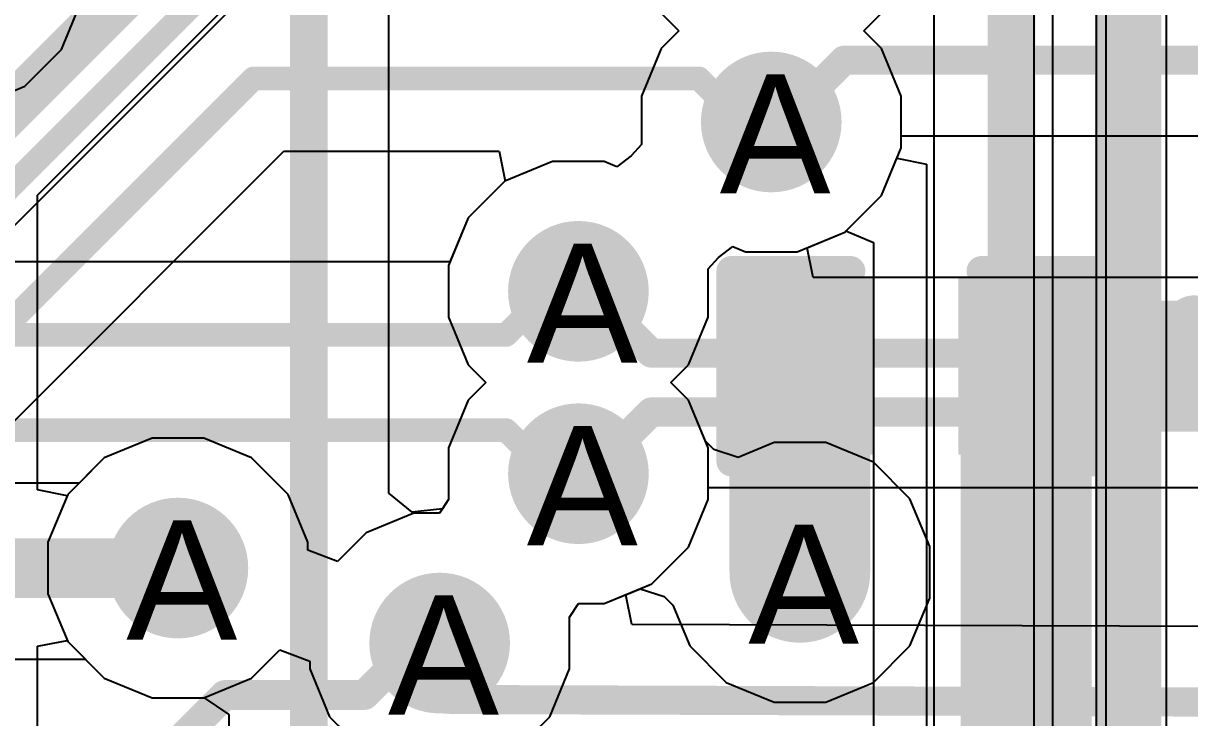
# Model space of a CAD drawing. Header units: inches. Extents: x 0 to 5271, y 0 to 5417.
# Drawn here: x 137.822 to 142.796, y 78.915 to 81.876 of the extents above; entities that cross this region are included whole.
import ezdxf

# ---------------------------------------------------------------- set-up
doc = ezdxf.new("R2010")
doc.units = ezdxf.units.IN
for name, color, linetype in [('Bottom Layer', 5, 'Continuous'), ('Drill Drawing', 1, 'Continuous'), ('L2_GND1', 16, 'Continuous'), ('L3_SIG1', 76, 'Continuous'), ('L4_PWR', 90, 'Continuous'), ('L5_GND2', 156, 'Continuous'), ('L6_SIG2', 130, 'Continuous'), ('L7_GND3', 216, 'Continuous'), ('Top Layer', 1, 'Continuous'), ('Top Overlay', 2, 'Continuous'), ('Top Paste', 8, 'Continuous'), ('Top Solder', 216, 'Continuous'), ('Via Holes', 16, 'Continuous')]:
    doc.layers.add(name, color=color, linetype=linetype)
doc.styles.add('Arial', font='', dxfattribs={"height": 0.2})
doc.styles.get('Arial').set_extended_font_data('Arial')

# ---------------------------------------------------------------- blocks, each defined once
blk = doc.blocks.new('SMD3535_340')
at = {"layer": 'Top Overlay'}
for points in [[(-2.7432, 0.8382, 0.254, 0.254, 0), (-2.7432, 1.0922, 0.254, 0.254, 0)], [(-2.7432, 1.0922, 0.254, 0.254, 0), (-2.6162, 0.9652, 0.254, 0.254, 0)], [(-2.7432, 0.8382, 0.254, 0.254, 0), (-2.6162, 0.9652, 0.254, 0.254, 0)]]:
    blk.add_lwpolyline(points, format="xyseb", dxfattribs=at)
for points in [[(-2.8067, 1.0922, 0.127, 0.127, 1), (-2.6797, 1.0922, 0.127, 0.127, 1)], [(-2.8067, 1.0922, 0.127, 0.127, 1), (-2.6797, 1.0922, 0.127, 0.127, 1)], [(-2.8067, 0.8382, 0.127, 0.127, 1), (-2.6797, 0.8382, 0.127, 0.127, 1)], [(-2.8067, 0.8382, 0.127, 0.127, 1), (-2.6797, 0.8382, 0.127, 0.127, 1)]]:
    blk.add_lwpolyline(points, format="xyseb", close=True, dxfattribs=at)
blk = doc.blocks.new('C___0402_349')
at = {"layer": 'Top Layer'}
for points in [[(-0.6985, -0.3175), (-0.6985, 0.3175), (-0.2413, 0.3175), (-0.2413, -0.3175)], [(0.2413, -0.3175), (0.2413, 0.3175), (0.6985, 0.3175), (0.6985, -0.3175)]]:
    blk.add_hatch(color=1, dxfattribs=at).paths.add_polyline_path(points)
at = {"layer": 'Top Paste'}
for points in [[(-0.6985, -0.3175), (-0.6985, 0.3175), (-0.2413, 0.3175), (-0.2413, -0.3175)], [(0.2413, -0.3175), (0.2413, 0.3175), (0.6985, 0.3175), (0.6985, -0.3175)]]:
    blk.add_hatch(color=8, dxfattribs=at).paths.add_polyline_path(points)
at = {"layer": 'Top Solder'}
for points in [[(-0.7585, -0.3775), (-0.7585, 0.3775), (-0.1813, 0.3775), (-0.1813, -0.3775)], [(0.1813, -0.3775), (0.1813, 0.3775), (0.7585, 0.3775), (0.7585, -0.3775)]]:
    blk.add_hatch(color=216, dxfattribs=at).paths.add_polyline_path(points)
at = {"layer": 'Top Overlay'}
for points in [[(-0.7874, 0.4064, 0.127, 0.127, 0), (-0.2794, 0.4064, 0.127, 0.127, 0)], [(-0.7874, -0.4064, 0.127, 0.127, 0), (-0.7874, 0.4064, 0.127, 0.127, 0)], [(0.2794, 0.4064, 0.127, 0.127, 0), (0.7874, 0.4064, 0.127, 0.127, 0)], [(0.7874, -0.4064, 0.127, 0.127, 0), (0.7874, 0.4064, 0.127, 0.127, 0)], [(-0.7874, -0.4064, 0.127, 0.127, 0), (-0.2794, -0.4064, 0.127, 0.127, 0)], [(0.2794, -0.4064, 0.127, 0.127, 0), (0.7874, -0.4064, 0.127, 0.127, 0)]]:
    blk.add_lwpolyline(points, format="xyseb", dxfattribs=at)
for points in [[(-0.8191, 0.4064, 0.0635, 0.0635, 1), (-0.7556, 0.4064, 0.0635, 0.0635, 1)], [(-0.8191, 0.4064, 0.0635, 0.0635, 1), (-0.7556, 0.4064, 0.0635, 0.0635, 1)], [(-0.3111, 0.4064, 0.0635, 0.0635, 1), (-0.2476, 0.4064, 0.0635, 0.0635, 1)], [(0.2477, 0.4064, 0.0635, 0.0635, 1), (0.3112, 0.4064, 0.0635, 0.0635, 1)], [(0.7557, 0.4064, 0.0635, 0.0635, 1), (0.8192, 0.4064, 0.0635, 0.0635, 1)], [(0.7557, 0.4064, 0.0635, 0.0635, 1), (0.8192, 0.4064, 0.0635, 0.0635, 1)], [(-0.8191, -0.4064, 0.0635, 0.0635, 1), (-0.7556, -0.4064, 0.0635, 0.0635, 1)], [(-0.8191, -0.4064, 0.0635, 0.0635, 1), (-0.7556, -0.4064, 0.0635, 0.0635, 1)], [(-0.3111, -0.4064, 0.0635, 0.0635, 1), (-0.2476, -0.4064, 0.0635, 0.0635, 1)], [(0.2477, -0.4064, 0.0635, 0.0635, 1), (0.3112, -0.4064, 0.0635, 0.0635, 1)], [(0.7557, -0.4064, 0.0635, 0.0635, 1), (0.8192, -0.4064, 0.0635, 0.0635, 1)], [(0.7557, -0.4064, 0.0635, 0.0635, 1), (0.8192, -0.4064, 0.0635, 0.0635, 1)]]:
    blk.add_lwpolyline(points, format="xyseb", close=True, dxfattribs=at)

msp = doc.modelspace()

# ---------------------------------------------------------------- hatches: boundary and pattern name
at = {"layer": 'Bottom Layer'}
h = msp.add_hatch(color=5, dxfattribs=at)
edge = h.paths.add_edge_path()
edge.add_arc((141.0117, 81.4551), 0.3, 0, 360)
h = msp.add_hatch(color=5, dxfattribs=at)
edge = h.paths.add_edge_path()
edge.add_arc((140.1892, 80.7329), 0.3, 0, 360)
h = msp.add_hatch(color=5, dxfattribs=at)
edge = h.paths.add_edge_path()
edge.add_arc((140.1892, 79.9551), 0.3, 0, 360)
h = msp.add_hatch(color=5, dxfattribs=at)
edge = h.paths.add_edge_path()
edge.add_arc((138.4808, 79.5528), 0.3, 0, 360)
h = msp.add_hatch(color=5, dxfattribs=at)
edge = h.paths.add_edge_path()
edge.add_arc((141.1336, 79.5344), 0.3, 0, 360)
h = msp.add_hatch(color=5, dxfattribs=at)
edge = h.paths.add_edge_path()
edge.add_arc((139.5973, 79.2329), 0.3, 0, 360)
at = {"layer": 'L2_GND1'}
h = msp.add_hatch(color=16, dxfattribs=at)
edge = h.paths.add_edge_path()
edge.add_arc((141.0117, 81.4551), 0.3, 0, 360)
h = msp.add_hatch(color=16, dxfattribs=at)
edge = h.paths.add_edge_path()
edge.add_arc((140.1892, 80.7329), 0.3, 0, 360)
h = msp.add_hatch(color=16, dxfattribs=at)
edge = h.paths.add_edge_path()
edge.add_arc((140.1892, 79.9551), 0.3, 0, 360)
h = msp.add_hatch(color=16, dxfattribs=at)
edge = h.paths.add_edge_path()
edge.add_arc((138.4808, 79.5528), 0.3, 0, 360)
h = msp.add_hatch(color=16, dxfattribs=at)
edge = h.paths.add_edge_path()
edge.add_arc((141.1336, 79.5344), 0.3, 0, 360)
h = msp.add_hatch(color=16, dxfattribs=at)
edge = h.paths.add_edge_path()
edge.add_arc((139.5973, 79.2329), 0.3, 0, 360)
at = {"layer": 'L3_SIG1'}
h = msp.add_hatch(color=76, dxfattribs=at)
edge = h.paths.add_edge_path()
edge.add_arc((141.0117, 81.4551), 0.3, 0, 360)
h = msp.add_hatch(color=76, dxfattribs=at)
edge = h.paths.add_edge_path()
edge.add_arc((140.1892, 80.7329), 0.3, 0, 360)
h = msp.add_hatch(color=76, dxfattribs=at)
edge = h.paths.add_edge_path()
edge.add_arc((140.1892, 79.9551), 0.3, 0, 360)
h = msp.add_hatch(color=76, dxfattribs=at)
edge = h.paths.add_edge_path()
edge.add_arc((138.4808, 79.5528), 0.3, 0, 360)
h = msp.add_hatch(color=76, dxfattribs=at)
edge = h.paths.add_edge_path()
edge.add_arc((141.1336, 79.5344), 0.3, 0, 360)
h = msp.add_hatch(color=76, dxfattribs=at)
edge = h.paths.add_edge_path()
edge.add_arc((139.5973, 79.2329), 0.3, 0, 360)
at = {"layer": 'L4_PWR'}
h = msp.add_hatch(color=90, dxfattribs=at)
edge = h.paths.add_edge_path()
edge.add_arc((141.0117, 81.4551), 0.3, 0, 360)
h = msp.add_hatch(color=90, dxfattribs=at)
edge = h.paths.add_edge_path()
edge.add_arc((140.1892, 80.7329), 0.3, 0, 360)
h = msp.add_hatch(color=90, dxfattribs=at)
edge = h.paths.add_edge_path()
edge.add_arc((140.1892, 79.9551), 0.3, 0, 360)
h = msp.add_hatch(color=90, dxfattribs=at)
edge = h.paths.add_edge_path()
edge.add_arc((138.4808, 79.5528), 0.3, 0, 360)
h = msp.add_hatch(color=90, dxfattribs=at)
edge = h.paths.add_edge_path()
edge.add_arc((141.1336, 79.5344), 0.3, 0, 360)
h = msp.add_hatch(color=90, dxfattribs=at)
edge = h.paths.add_edge_path()
edge.add_arc((139.5973, 79.2329), 0.3, 0, 360)
at = {"layer": 'L5_GND2'}
h = msp.add_hatch(color=156, dxfattribs=at)
edge = h.paths.add_edge_path()
edge.add_arc((141.0117, 81.4551), 0.3, 0, 360)
h = msp.add_hatch(color=156, dxfattribs=at)
edge = h.paths.add_edge_path()
edge.add_arc((140.1892, 80.7329), 0.3, 0, 360)
h = msp.add_hatch(color=156, dxfattribs=at)
edge = h.paths.add_edge_path()
edge.add_arc((140.1892, 79.9551), 0.3, 0, 360)
h = msp.add_hatch(color=156, dxfattribs=at)
edge = h.paths.add_edge_path()
edge.add_arc((138.4808, 79.5528), 0.3, 0, 360)
h = msp.add_hatch(color=156, dxfattribs=at)
edge = h.paths.add_edge_path()
edge.add_arc((141.1336, 79.5344), 0.3, 0, 360)
h = msp.add_hatch(color=156, dxfattribs=at)
edge = h.paths.add_edge_path()
edge.add_arc((139.5973, 79.2329), 0.3, 0, 360)
at = {"layer": 'L6_SIG2'}
h = msp.add_hatch(color=130, dxfattribs=at)
edge = h.paths.add_edge_path()
edge.add_arc((141.0117, 81.4551), 0.3, 0, 360)
h = msp.add_hatch(color=130, dxfattribs=at)
edge = h.paths.add_edge_path()
edge.add_arc((140.1892, 80.7329), 0.3, 0, 360)
h = msp.add_hatch(color=130, dxfattribs=at)
edge = h.paths.add_edge_path()
edge.add_arc((140.1892, 79.9551), 0.3, 0, 360)
h = msp.add_hatch(color=130, dxfattribs=at)
edge = h.paths.add_edge_path()
edge.add_arc((138.4808, 79.5528), 0.3, 0, 360)
h = msp.add_hatch(color=130, dxfattribs=at)
edge = h.paths.add_edge_path()
edge.add_arc((141.1336, 79.5344), 0.3, 0, 360)
h = msp.add_hatch(color=130, dxfattribs=at)
edge = h.paths.add_edge_path()
edge.add_arc((139.5973, 79.2329), 0.3, 0, 360)
at = {"layer": 'L7_GND3'}
h = msp.add_hatch(color=216, dxfattribs=at)
edge = h.paths.add_edge_path()
edge.add_arc((141.0117, 81.4551), 0.3, 0, 360)
h = msp.add_hatch(color=216, dxfattribs=at)
edge = h.paths.add_edge_path()
edge.add_arc((140.1892, 80.7329), 0.3, 0, 360)
h = msp.add_hatch(color=216, dxfattribs=at)
edge = h.paths.add_edge_path()
edge.add_arc((140.1892, 79.9551), 0.3, 0, 360)
h = msp.add_hatch(color=216, dxfattribs=at)
edge = h.paths.add_edge_path()
edge.add_arc((138.4808, 79.5528), 0.3, 0, 360)
h = msp.add_hatch(color=216, dxfattribs=at)
edge = h.paths.add_edge_path()
edge.add_arc((141.1336, 79.5344), 0.3, 0, 360)
h = msp.add_hatch(color=216, dxfattribs=at)
edge = h.paths.add_edge_path()
edge.add_arc((139.5973, 79.2329), 0.3, 0, 360)
at = {"layer": 'Top Layer'}
h = msp.add_hatch(color=1, dxfattribs=at)
edge = h.paths.add_edge_path()
edge.add_arc((141.0117, 81.4551), 0.3, 0, 360)
h = msp.add_hatch(color=1, dxfattribs=at)
edge = h.paths.add_edge_path()
edge.add_arc((140.1892, 80.7329), 0.3, 0, 360)
msp.add_hatch(color=1, dxfattribs=at).paths.add_polyline_path([(140.8335, 79.5344), (141.4346, 79.5344), (141.4346, 80.7311), (140.8335, 80.7311)])
h = msp.add_hatch(color=1, dxfattribs=at)
edge = h.paths.add_edge_path()
edge.add_arc((140.1892, 79.9551), 0.3, 0, 360)
h = msp.add_hatch(color=1, dxfattribs=at)
edge = h.paths.add_edge_path()
edge.add_arc((138.4808, 79.5528), 0.3, 0, 360)
h = msp.add_hatch(color=1, dxfattribs=at)
edge = h.paths.add_edge_path()
edge.add_arc((141.1336, 79.5344), 0.3, 0, 360)
h = msp.add_hatch(color=1, dxfattribs=at)
edge = h.paths.add_edge_path()
edge.add_arc((139.5973, 79.2329), 0.3, 0, 360)
at = {"layer": 'Via Holes'}
h = msp.add_hatch(color=7, dxfattribs=at)
edge = h.paths.add_edge_path()
edge.add_arc((141.0117, 81.4551), 0.15, 0, 360)
h = msp.add_hatch(color=7, dxfattribs=at)
edge = h.paths.add_edge_path()
edge.add_arc((140.1892, 80.7329), 0.15, 0, 360)
h = msp.add_hatch(color=7, dxfattribs=at)
edge = h.paths.add_edge_path()
edge.add_arc((140.1892, 79.9551), 0.15, 0, 360)
h = msp.add_hatch(color=7, dxfattribs=at)
edge = h.paths.add_edge_path()
edge.add_arc((138.4808, 79.5528), 0.15, 0, 360)
h = msp.add_hatch(color=7, dxfattribs=at)
edge = h.paths.add_edge_path()
edge.add_arc((141.1336, 79.5344), 0.15, 0, 360)
h = msp.add_hatch(color=7, dxfattribs=at)
edge = h.paths.add_edge_path()
edge.add_arc((139.5973, 79.2329), 0.15, 0, 360)

# ---------------------------------------------------------------- linework, layer by layer
at = {"layer": 'Bottom Layer'}
for p, q in [((137.9843, 81.7635), (138.0687, 81.9671)), ((140.542, 81.9191), (140.6171, 81.844)), ((140.6171, 81.844), (140.542, 81.7689)), ((137.8285, 81.6076), (137.9843, 81.7635)), ((140.542, 81.7689), (140.4577, 81.5653)), ((137.6249, 81.5233), (137.8285, 81.6076)), ((140.4577, 81.5653), (140.4577, 81.3588)), ((141.5657, 81.3449), (141.5657, 81.3961)), ((141.5657, 81.3961), (143.3432, 81.3961)), ((140.4577, 81.3588), (140.4136, 81.3109)), ((141.4813, 81.1413), (141.5657, 81.3449)), ((140.079, 81.2869), (139.8754, 81.2025)), ((140.2994, 81.2869), (140.079, 81.2869)), ((140.3535, 81.2645), (140.2994, 81.2869)), ((140.4136, 81.3109), (140.3535, 81.2645)), ((139.8754, 81.2025), (139.7196, 81.0467)), ((141.3255, 80.9855), (141.4813, 81.1413)), ((139.7196, 81.0467), (139.6352, 80.8431)), ((141.1647, 80.9189), (141.3255, 80.9855)), ((141.19, 80.7919), (141.1647, 80.9189)), ((139.6352, 80.8431), (139.6352, 80.6227)), ((143.3432, 80.7919), (141.19, 80.7919)), ((139.6352, 80.6227), (139.7196, 80.4191)), ((139.7196, 80.4191), (139.7946, 80.344)), ((139.7946, 80.344), (139.7196, 80.2689)), ((139.7196, 80.2689), (139.6352, 80.0653)), ((138.3706, 80.1068), (138.167, 80.0225)), ((138.591, 80.1068), (138.3706, 80.1068)), ((138.7947, 80.0225), (138.591, 80.1068)), ((139.6352, 80.0653), (139.6352, 79.8449)), ((138.167, 80.0225), (138.0112, 79.8666)), ((138.9505, 79.8666), (138.7947, 80.0225)), ((140.7432, 79.8449), (140.7432, 79.8961)), ((140.7432, 79.8961), (143.3432, 79.8961)), ((138.0112, 79.8666), (137.9268, 79.663)), ((139.0348, 79.663), (138.9505, 79.8666)), ((139.6352, 79.8449), (139.5965, 79.7869)), ((140.6589, 79.6413), (140.7432, 79.8449)), ((139.4871, 79.7869), (139.2834, 79.7026)), ((139.5965, 79.7869), (139.4871, 79.7869)), ((139.2834, 79.7026), (139.1618, 79.581)), ((137.9268, 79.663), (137.9268, 79.4426)), ((139.0348, 79.6294), (139.0348, 79.663)), ((139.1618, 79.581), (139.0348, 79.6294)), ((140.503, 79.4854), (140.6589, 79.6413)), ((140.3912, 79.4391), (140.503, 79.4854)), ((137.9268, 79.4426), (138.0112, 79.239)), ((140.4163, 79.312), (140.3912, 79.4391)), ((143.2532, 79.3024), (140.4163, 79.312)), ((138.0112, 79.239), (138.167, 79.0831)), ((138.7947, 79.0831), (138.9163, 79.2047)), ((138.9163, 79.2047), (139.0433, 79.1563)), ((139.0433, 79.1563), (139.0433, 79.1227)), ((139.0433, 79.1227), (139.1276, 78.9191)), ((138.167, 79.0831), (138.3706, 78.9988)), ((138.591, 78.9988), (138.7947, 79.0831)), ((138.3706, 78.9988), (138.591, 78.9988)), ((139.1276, 78.9191), (139.2027, 78.844))]:
    msp.add_line(p, q, dxfattribs=at)
for points in [[(141.059, 81.4551, 0.1242, 0.1242, 0), (141.3223, 81.7184, 0.1242, 0.1242, 0)], [(141.3223, 81.7184, 0.1242, 0.1242, 0), (143.6228, 81.7184, 0.1242, 0.1242, 0)], [(141.0117, 81.4551, 0.1242, 0.1242, 0), (141.059, 81.4551, 0.1242, 0.1242, 0)], [(140.1892, 80.7329, 0.1242, 0.1242, 0), (140.2366, 80.7329, 0.1242, 0.1242, 0)], [(140.2366, 80.7329, 0.1242, 0.1242, 0), (140.4999, 80.4696, 0.1242, 0.1242, 0)], [(140.4999, 80.4696, 0.1242, 0.1242, 0), (143.6228, 80.4696, 0.1242, 0.1242, 0)], [(140.2366, 79.9551, 0.1242, 0.1242, 0), (140.4999, 80.2184, 0.1242, 0.1242, 0)], [(140.4999, 80.2184, 0.1242, 0.1242, 0), (143.6228, 80.2184, 0.1242, 0.1242, 0)], [(140.1892, 79.9551, 0.1242, 0.1242, 0), (140.2366, 79.9551, 0.1242, 0.1242, 0)], [(139.5323, 79.168, 0.1242, 0.1242, 0), (139.5973, 79.2329, 0.1242, 0.1242, 0)], [(139.5323, 79.0651, 0.1242, 0.1242, 0), (139.5323, 79.168, 0.1242, 0.1242, 0)], [(139.5323, 79.0651, 0.1242, 0.1242, 0), (139.6024, 78.995, 0.1242, 0.1242, 0)], [(139.6024, 78.995, 0.1242, 0.1242, -0.022378), (139.6507, 78.9923, 0.1242, 0.1242, 0)], [(139.6507, 78.9923, 0.1242, 0.1242, 0), (143.5296, 78.9792, 0.1242, 0.1242, 0)]]:
    msp.add_lwpolyline(points, format="xyseb", dxfattribs=at)
for points in [[(141.2913, 81.7184, 0.0621, 0.0621, 1), (141.3534, 81.7184, 0.0621, 0.0621, 1)], [(141.2913, 81.7184, 0.0621, 0.0621, 1), (141.3534, 81.7184, 0.0621, 0.0621, 1)], [(140.9806, 81.4551, 0.0621, 0.0621, 1), (141.0427, 81.4551, 0.0621, 0.0621, 1)], [(141.028, 81.4551, 0.0621, 0.0621, 1), (141.09, 81.4551, 0.0621, 0.0621, 1)], [(141.028, 81.4551, 0.0621, 0.0621, 1), (141.09, 81.4551, 0.0621, 0.0621, 1)], [(140.1582, 80.7329, 0.0621, 0.0621, 1), (140.2203, 80.7329, 0.0621, 0.0621, 1)], [(140.2055, 80.7329, 0.0621, 0.0621, 1), (140.2676, 80.7329, 0.0621, 0.0621, 1)], [(140.2055, 80.7329, 0.0621, 0.0621, 1), (140.2676, 80.7329, 0.0621, 0.0621, 1)], [(140.4688, 80.4696, 0.0621, 0.0621, 1), (140.5309, 80.4696, 0.0621, 0.0621, 1)], [(140.4688, 80.4696, 0.0621, 0.0621, 1), (140.5309, 80.4696, 0.0621, 0.0621, 1)], [(140.4688, 80.2184, 0.0621, 0.0621, 1), (140.5309, 80.2184, 0.0621, 0.0621, 1)], [(140.4688, 80.2184, 0.0621, 0.0621, 1), (140.5309, 80.2184, 0.0621, 0.0621, 1)], [(140.1582, 79.9551, 0.0621, 0.0621, 1), (140.2203, 79.9551, 0.0621, 0.0621, 1)], [(140.2055, 79.9551, 0.0621, 0.0621, 1), (140.2676, 79.9551, 0.0621, 0.0621, 1)], [(140.2055, 79.9551, 0.0621, 0.0621, 1), (140.2676, 79.9551, 0.0621, 0.0621, 1)], [(139.5662, 79.2329, 0.0621, 0.0621, 1), (139.6283, 79.2329, 0.0621, 0.0621, 1)], [(139.5013, 79.168, 0.0621, 0.0621, 1), (139.5634, 79.168, 0.0621, 0.0621, 1)], [(139.5013, 79.168, 0.0621, 0.0621, 1), (139.5634, 79.168, 0.0621, 0.0621, 1)], [(139.5013, 79.0651, 0.0621, 0.0621, 1), (139.5634, 79.0651, 0.0621, 0.0621, 1)], [(139.5013, 79.0651, 0.0621, 0.0621, 1), (139.5634, 79.0651, 0.0621, 0.0621, 1)], [(139.5714, 78.995, 0.0621, 0.0621, 1), (139.6335, 78.995, 0.0621, 0.0621, 1)], [(139.5714, 78.995, 0.0621, 0.0621, 1), (139.6335, 78.995, 0.0621, 0.0621, 1)], [(139.6196, 78.9923, 0.0621, 0.0621, 1), (139.6817, 78.9923, 0.0621, 0.0621, 1)], [(139.6196, 78.9923, 0.0621, 0.0621, 1), (139.6817, 78.9923, 0.0621, 0.0621, 1)]]:
    msp.add_lwpolyline(points, format="xyseb", close=True, dxfattribs=at)
at = {"layer": 'L2_GND1'}
for p, q in [((142.1314, 82.7986), (142.1314, 59.8402)), ((137.9843, 81.7635), (138.0687, 81.9671)), ((140.542, 81.9191), (140.6171, 81.844)), ((141.4062, 81.844), (141.4813, 81.9191)), ((140.6171, 81.844), (140.542, 81.7689)), ((141.4813, 81.7689), (141.4062, 81.844)), ((137.8285, 81.6076), (137.9843, 81.7635)), ((140.542, 81.7689), (140.4577, 81.5653)), ((141.5657, 81.5653), (141.4813, 81.7689)), ((137.6249, 81.5233), (137.8285, 81.6076)), ((140.4577, 81.5653), (140.4577, 81.3588)), ((141.5657, 81.3449), (141.5657, 81.5653)), ((140.4577, 81.3588), (140.4136, 81.3109)), ((141.4813, 81.1413), (141.5657, 81.3449)), ((140.079, 81.2869), (139.8754, 81.2025)), ((140.2994, 81.2869), (140.079, 81.2869)), ((140.3535, 81.2645), (140.2994, 81.2869)), ((140.4136, 81.3109), (140.3535, 81.2645)), ((139.8754, 81.2025), (139.7196, 81.0467)), ((141.3255, 80.9855), (141.4813, 81.1413)), ((139.7196, 81.0467), (139.6414, 80.858)), ((141.1218, 80.9011), (141.3255, 80.9855)), ((140.7872, 80.8771), (140.8474, 80.9235)), ((140.8474, 80.9235), (140.9015, 80.9011)), ((140.9015, 80.9011), (141.1218, 80.9011)), ((139.6414, 80.858), (136.8226, 80.858)), ((140.7432, 80.8292), (140.7872, 80.8771)), ((140.7432, 80.6227), (140.7432, 80.8292)), ((140.6589, 80.4191), (140.7432, 80.6227)), ((140.5838, 80.344), (140.6589, 80.4191)), ((140.6589, 80.2689), (140.5838, 80.344)), ((140.7312, 80.0944), (140.6589, 80.2689)), ((140.7672, 80.0577), (140.7312, 80.0944)), ((140.8702, 80.025), (140.7672, 80.0577)), ((141.0234, 80.0884), (140.8702, 80.025)), ((141.2438, 80.0884), (141.0234, 80.0884)), ((141.4474, 80.0041), (141.2438, 80.0884)), ((141.6032, 79.8482), (141.4474, 80.0041)), ((141.6876, 79.6446), (141.6032, 79.8482)), ((141.6876, 79.4242), (141.6876, 79.6446)), ((140.2994, 79.4011), (140.4526, 79.4645)), ((140.4526, 79.4645), (140.5556, 79.4318)), ((140.1513, 79.3431), (140.19, 79.4011)), ((140.19, 79.4011), (140.2994, 79.4011)), ((140.5556, 79.4318), (140.5916, 79.3951)), ((141.6032, 79.2206), (141.6876, 79.4242)), ((140.5916, 79.3951), (140.6639, 79.2206)), ((140.1513, 79.1227), (140.1513, 79.3431)), ((140.6639, 79.2206), (140.8198, 79.0648)), ((141.4474, 79.0648), (141.6032, 79.2206)), ((140.0669, 78.9191), (140.1513, 79.1227)), ((140.8198, 79.0648), (141.0234, 78.9804)), ((141.2438, 78.9804), (141.4474, 79.0648)), ((141.0234, 78.9804), (141.2438, 78.9804)), ((139.9918, 78.844), (140.0669, 78.9191))]:
    msp.add_line(p, q, dxfattribs=at)
for points in [[(142.494, 59.69, 0.2032, 0.2032, 0), (142.494, 84.6764, 0.2032, 0.2032, 0)], [(139.8805, 80.5472, 0.1016, 0.1016, 0), (140.0662, 80.7329, 0.1016, 0.1016, 0)], [(140.0662, 80.7329, 0.1016, 0.1016, 0), (140.1892, 80.7329, 0.1016, 0.1016, 0)], [(136.8226, 80.5472, 0.1016, 0.1016, 0), (139.8805, 80.5472, 0.1016, 0.1016, 0)], [(136.9909, 80.1408, 0.1016, 0.1016, 0), (139.8805, 80.1408, 0.1016, 0.1016, 0)], [(139.8805, 80.1408, 0.1016, 0.1016, 0), (140.0662, 79.9551, 0.1016, 0.1016, 0)], [(140.0662, 79.9551, 0.1016, 0.1016, 0), (140.1892, 79.9551, 0.1016, 0.1016, 0)]]:
    msp.add_lwpolyline(points, format="xyseb", dxfattribs=at)
for points in [[(140.0408, 80.7329, 0.0508, 0.0508, 1), (140.0916, 80.7329, 0.0508, 0.0508, 1)], [(140.0408, 80.7329, 0.0508, 0.0508, 1), (140.0916, 80.7329, 0.0508, 0.0508, 1)], [(140.1638, 80.7329, 0.0508, 0.0508, 1), (140.2146, 80.7329, 0.0508, 0.0508, 1)], [(139.8551, 80.5472, 0.0508, 0.0508, 1), (139.9059, 80.5472, 0.0508, 0.0508, 1)], [(139.8551, 80.5472, 0.0508, 0.0508, 1), (139.9059, 80.5472, 0.0508, 0.0508, 1)], [(139.8551, 80.1408, 0.0508, 0.0508, 1), (139.9059, 80.1408, 0.0508, 0.0508, 1)], [(139.8551, 80.1408, 0.0508, 0.0508, 1), (139.9059, 80.1408, 0.0508, 0.0508, 1)], [(140.0408, 79.9551, 0.0508, 0.0508, 1), (140.0916, 79.9551, 0.0508, 0.0508, 1)], [(140.0408, 79.9551, 0.0508, 0.0508, 1), (140.0916, 79.9551, 0.0508, 0.0508, 1)], [(140.1638, 79.9551, 0.0508, 0.0508, 1), (140.2146, 79.9551, 0.0508, 0.0508, 1)]]:
    msp.add_lwpolyline(points, format="xyseb", close=True, dxfattribs=at)
at = {"layer": 'L3_SIG1'}
for p, q in [((137.8819, 81.143), (140.0728, 83.3339)), ((140.542, 81.9191), (140.6171, 81.844)), ((141.4062, 81.844), (141.4813, 81.9191)), ((140.6171, 81.844), (140.542, 81.7689)), ((141.4813, 81.7689), (141.4062, 81.844)), ((140.542, 81.7689), (140.4577, 81.5653)), ((141.5657, 81.5653), (141.4813, 81.7689)), ((140.4577, 81.5653), (140.4577, 81.3588)), ((141.5657, 81.3449), (141.5657, 81.5653)), ((140.4577, 81.3588), (140.4136, 81.3109)), ((141.4813, 81.1413), (141.5657, 81.3449)), ((140.079, 81.2869), (139.8754, 81.2025)), ((140.2994, 81.2869), (140.079, 81.2869)), ((140.3535, 81.2645), (140.2994, 81.2869)), ((140.4136, 81.3109), (140.3535, 81.2645)), ((139.8754, 81.2025), (139.7196, 81.0467)), ((137.8819, 79.8865), (137.8819, 81.143)), ((141.3255, 80.9855), (141.4813, 81.1413)), ((139.7196, 81.0467), (139.6352, 80.8431)), ((141.1218, 80.9011), (141.3255, 80.9855)), ((140.7872, 80.8771), (140.8474, 80.9235)), ((140.8474, 80.9235), (140.9015, 80.9011)), ((140.9015, 80.9011), (141.1218, 80.9011)), ((139.6352, 80.8431), (139.6352, 80.6227)), ((140.7432, 80.8292), (140.7872, 80.8771)), ((140.7432, 80.6227), (140.7432, 80.8292)), ((139.6352, 80.6227), (139.7196, 80.4191)), ((140.6589, 80.4191), (140.7432, 80.6227)), ((139.7196, 80.4191), (139.7946, 80.344)), ((140.5838, 80.344), (140.6589, 80.4191)), ((139.7946, 80.344), (139.7196, 80.2689)), ((140.6589, 80.2689), (140.5838, 80.344)), ((139.7196, 80.2689), (139.6352, 80.0653)), ((140.7432, 80.0653), (140.6589, 80.2689)), ((138.3706, 80.1068), (138.167, 80.0225)), ((138.591, 80.1068), (138.3706, 80.1068)), ((138.7947, 80.0225), (138.591, 80.1068)), ((139.6352, 80.0653), (139.6352, 79.8449)), ((140.7432, 79.8449), (140.7432, 80.0653)), ((138.167, 80.0225), (138.0112, 79.8666)), ((138.9505, 79.8666), (138.7947, 80.0225)), ((138.0089, 79.8612), (137.8819, 79.8865)), ((138.0112, 79.8666), (138.0089, 79.8612)), ((139.0348, 79.663), (138.9505, 79.8666)), ((139.6352, 79.8449), (139.5965, 79.7869)), ((140.6589, 79.6413), (140.7432, 79.8449)), ((139.4871, 79.7869), (139.2834, 79.7026)), ((139.5965, 79.7869), (139.4871, 79.7869)), ((139.2834, 79.7026), (139.1618, 79.581)), ((139.0348, 79.6294), (139.0348, 79.663)), ((139.1618, 79.581), (139.0348, 79.6294)), ((140.503, 79.4854), (140.6589, 79.6413)), ((140.2994, 79.4011), (140.503, 79.4854)), ((140.1513, 79.3431), (140.19, 79.4011)), ((140.19, 79.4011), (140.2994, 79.4011)), ((140.1513, 79.1227), (140.1513, 79.3431)), ((137.8819, 79.2191), (138.0089, 79.2444)), ((137.8819, 72.3646), (137.8819, 79.2191)), ((138.0089, 79.2444), (138.0112, 79.239)), ((138.0112, 79.239), (138.167, 79.0831)), ((138.7947, 79.0831), (138.9163, 79.2047)), ((138.9163, 79.2047), (139.0433, 79.1563)), ((139.0433, 79.1563), (139.0433, 79.1227)), ((139.0433, 79.1227), (139.1276, 78.9191)), ((140.0669, 78.9191), (140.1513, 79.1227)), ((138.167, 79.0831), (138.3706, 78.9988)), ((138.591, 78.9988), (138.7947, 79.0831)), ((138.3706, 78.9988), (138.591, 78.9988)), ((139.1276, 78.9191), (139.2027, 78.844)), ((139.9918, 78.844), (140.0669, 78.9191))]:
    msp.add_line(p, q, dxfattribs=at)
msp.add_lwpolyline([(137.541, 81.2842, 0.1608, 0.1608, 0), (140.7342, 84.4774, 0.1608, 0.1608, 0)], format="xyseb", dxfattribs=at)
at = {"layer": 'L4_PWR'}
for p, q in [((142.6972, 64.8214), (142.6972, 94.3453)), ((142.4382, 83.2124), (142.4382, 65.8573)), ((137.9843, 81.7635), (138.0687, 81.9671)), ((140.542, 81.9191), (140.6171, 81.844)), ((141.4062, 81.844), (141.4813, 81.9191)), ((140.6171, 81.844), (140.542, 81.7689)), ((141.4813, 81.7689), (141.4062, 81.844)), ((137.8285, 81.6076), (137.9843, 81.7635)), ((140.542, 81.7689), (140.4577, 81.5653)), ((141.5657, 81.5653), (141.4813, 81.7689)), ((137.6249, 81.5233), (137.8285, 81.6076)), ((140.4577, 81.5653), (140.4577, 81.3588)), ((141.5657, 81.3449), (141.5657, 81.5653)), ((140.4577, 81.3588), (140.4136, 81.3109)), ((141.4813, 81.1413), (141.5657, 81.3449)), ((140.079, 81.2869), (139.8754, 81.2025)), ((140.2994, 81.2869), (140.079, 81.2869)), ((140.3535, 81.2645), (140.2994, 81.2869)), ((140.4136, 81.3109), (140.3535, 81.2645)), ((139.8754, 81.2025), (139.7196, 81.0467)), ((141.3255, 80.9855), (141.4813, 81.1413)), ((139.7196, 81.0467), (139.6352, 80.8431)), ((141.1218, 80.9011), (141.3255, 80.9855)), ((140.7872, 80.8771), (140.8474, 80.9235)), ((140.8474, 80.9235), (140.9015, 80.9011)), ((140.9015, 80.9011), (141.1218, 80.9011)), ((139.6352, 80.8431), (139.6352, 80.6227)), ((140.7432, 80.8292), (140.7872, 80.8771)), ((140.7432, 80.6227), (140.7432, 80.8292)), ((139.6352, 80.6227), (139.7196, 80.4191)), ((140.6589, 80.4191), (140.7432, 80.6227)), ((139.7196, 80.4191), (139.7946, 80.344)), ((140.5838, 80.344), (140.6589, 80.4191)), ((139.7946, 80.344), (139.7196, 80.2689)), ((140.6589, 80.2689), (140.5838, 80.344)), ((139.7196, 80.2689), (139.6352, 80.0653)), ((140.7312, 80.0944), (140.6589, 80.2689)), ((138.3706, 80.1068), (138.167, 80.0225)), ((138.591, 80.1068), (138.3706, 80.1068)), ((138.7947, 80.0225), (138.591, 80.1068)), ((140.7672, 80.0577), (140.7312, 80.0944)), ((139.6352, 80.0653), (139.6352, 79.8449)), ((140.8702, 80.025), (140.7672, 80.0577)), ((141.0234, 80.0884), (140.8702, 80.025)), ((141.2438, 80.0884), (141.0234, 80.0884)), ((141.4474, 80.0041), (141.2438, 80.0884)), ((138.167, 80.0225), (138.0112, 79.8666)), ((138.9505, 79.8666), (138.7947, 80.0225)), ((141.6032, 79.8482), (141.4474, 80.0041)), ((138.0112, 79.8666), (137.9268, 79.663)), ((139.0348, 79.663), (138.9505, 79.8666)), ((139.6352, 79.8449), (139.5965, 79.7869)), ((141.6876, 79.6446), (141.6032, 79.8482)), ((139.4871, 79.7869), (139.2834, 79.7026)), ((139.5965, 79.7869), (139.4871, 79.7869)), ((139.2834, 79.7026), (139.1618, 79.581)), ((137.9268, 79.663), (137.9268, 79.4426)), ((139.0348, 79.6294), (139.0348, 79.663)), ((141.6876, 79.4242), (141.6876, 79.6446)), ((139.1618, 79.581), (139.0348, 79.6294)), ((140.2994, 79.4011), (140.4526, 79.4645)), ((140.4526, 79.4645), (140.5556, 79.4318)), ((137.9268, 79.4426), (138.0112, 79.239)), ((140.1513, 79.3431), (140.19, 79.4011)), ((140.19, 79.4011), (140.2994, 79.4011)), ((140.5556, 79.4318), (140.5916, 79.3951)), ((141.6032, 79.2206), (141.6876, 79.4242)), ((140.5916, 79.3951), (140.6639, 79.2206)), ((140.1513, 79.1227), (140.1513, 79.3431)), ((138.0112, 79.239), (138.167, 79.0831)), ((138.7947, 79.0831), (138.9163, 79.2047)), ((138.9163, 79.2047), (139.0433, 79.1563)), ((140.6639, 79.2206), (140.8198, 79.0648)), ((141.4474, 79.0648), (141.6032, 79.2206)), ((139.0433, 79.1563), (139.0433, 79.1227)), ((139.0433, 79.1227), (139.1276, 78.9191)), ((140.0669, 78.9191), (140.1513, 79.1227)), ((138.167, 79.0831), (138.3706, 78.9988)), ((138.591, 78.9988), (138.7947, 79.0831)), ((140.8198, 79.0648), (141.0234, 78.9804)), ((141.2438, 78.9804), (141.4474, 79.0648)), ((138.3706, 78.9988), (138.591, 78.9988)), ((141.0234, 78.9804), (141.2438, 78.9804)), ((139.1276, 78.9191), (139.2027, 78.844)), ((139.9918, 78.844), (140.0669, 78.9191))]:
    msp.add_line(p, q, dxfattribs=at)
at = {"layer": 'L5_GND2'}
for p, q in [((142.2118, 83.1703), (142.2118, 66.1403)), ((136.8022, 80.0327), (139.8598, 83.0903)), ((140.542, 81.9191), (140.6171, 81.844)), ((141.4062, 81.844), (141.4813, 81.9191)), ((140.6171, 81.844), (140.542, 81.7689)), ((141.4813, 81.7689), (141.4062, 81.844)), ((140.542, 81.7689), (140.4577, 81.5653)), ((141.5657, 81.5653), (141.4813, 81.7689)), ((140.4577, 81.5653), (140.4577, 81.3588)), ((141.5657, 81.3449), (141.5657, 81.5653)), ((140.4577, 81.3588), (140.4136, 81.3109)), ((141.4813, 81.1413), (141.5657, 81.3449)), ((140.079, 81.2869), (139.8754, 81.2025)), ((140.2994, 81.2869), (140.079, 81.2869)), ((140.3535, 81.2645), (140.2994, 81.2869)), ((140.4136, 81.3109), (140.3535, 81.2645)), ((139.8754, 81.2025), (139.7196, 81.0467)), ((141.3255, 80.9855), (141.4813, 81.1413)), ((139.7196, 81.0467), (139.6352, 80.8431)), ((141.1218, 80.9011), (141.3255, 80.9855)), ((140.7872, 80.8771), (140.8474, 80.9235)), ((140.8474, 80.9235), (140.9015, 80.9011)), ((140.9015, 80.9011), (141.1218, 80.9011)), ((139.6352, 80.8431), (139.6352, 80.6227)), ((140.7432, 80.8292), (140.7872, 80.8771)), ((140.7432, 80.6227), (140.7432, 80.8292)), ((139.6352, 80.6227), (139.7196, 80.4191)), ((140.6589, 80.4191), (140.7432, 80.6227)), ((139.7196, 80.4191), (139.7946, 80.344)), ((140.5838, 80.344), (140.6589, 80.4191)), ((139.7946, 80.344), (139.7196, 80.2689)), ((140.6589, 80.2689), (140.5838, 80.344)), ((139.7196, 80.2689), (139.6352, 80.0653)), ((140.7432, 80.0653), (140.6589, 80.2689)), ((138.3706, 80.1068), (138.167, 80.0225)), ((138.591, 80.1068), (138.3706, 80.1068)), ((138.7947, 80.0225), (138.591, 80.1068)), ((139.6352, 80.0653), (139.6352, 79.8449)), ((140.7432, 79.8449), (140.7432, 80.0653)), ((138.167, 80.0225), (138.0599, 79.9154)), ((138.9505, 79.8666), (138.7947, 80.0225)), ((138.0599, 79.9154), (136.8508, 79.9154)), ((139.0348, 79.663), (138.9505, 79.8666)), ((139.6352, 79.8449), (139.5965, 79.7869)), ((140.6589, 79.6413), (140.7432, 79.8449)), ((139.4871, 79.7869), (139.2834, 79.7026)), ((139.5965, 79.7869), (139.4871, 79.7869)), ((139.2834, 79.7026), (139.1618, 79.581)), ((139.0348, 79.6294), (139.0348, 79.663)), ((139.1618, 79.581), (139.0348, 79.6294)), ((140.503, 79.4854), (140.6589, 79.6413)), ((140.2994, 79.4011), (140.503, 79.4854)), ((140.1513, 79.3431), (140.19, 79.4011)), ((140.19, 79.4011), (140.2994, 79.4011)), ((140.1513, 79.1227), (140.1513, 79.3431)), ((140.0669, 78.9191), (140.1513, 79.1227)), ((139.9918, 78.844), (140.0669, 78.9191))]:
    msp.add_line(p, q, dxfattribs=at)
for points in [[(135.8096, 79.5528, 0.2032, 0.2032, 0), (139.6035, 83.3467, 0.2032, 0.2032, 0)], [(142.5743, 65.9902, 0.2032, 0.2032, 0), (142.5743, 83.1703, 0.2032, 0.2032, 0)], [(136.5929, 79.5528, 0.2032, 0.2032, 0), (138.4808, 79.5528, 0.2032, 0.2032, 0)], [(139.2761, 79.0115, 0.127, 0.127, 0), (139.4975, 79.2329, 0.127, 0.127, 0)], [(139.4975, 79.2329, 0.127, 0.127, 0), (139.5973, 79.2329, 0.127, 0.127, 0)], [(130.8913, 71.2216, 0.127, 0.127, 0), (138.6812, 79.0115, 0.127, 0.127, 0)], [(138.6812, 79.0115, 0.127, 0.127, 0), (139.2761, 79.0115, 0.127, 0.127, 0)]]:
    msp.add_lwpolyline(points, format="xyseb", dxfattribs=at)
for points in [[(138.43, 79.5528, 0.1016, 0.1016, 1), (138.5316, 79.5528, 0.1016, 0.1016, 1)], [(139.4657, 79.2329, 0.0635, 0.0635, 1), (139.5292, 79.2329, 0.0635, 0.0635, 1)], [(139.4657, 79.2329, 0.0635, 0.0635, 1), (139.5292, 79.2329, 0.0635, 0.0635, 1)], [(139.5655, 79.2329, 0.0635, 0.0635, 1), (139.629, 79.2329, 0.0635, 0.0635, 1)], [(138.6495, 79.0115, 0.0635, 0.0635, 1), (138.713, 79.0115, 0.0635, 0.0635, 1)], [(138.6495, 79.0115, 0.0635, 0.0635, 1), (138.713, 79.0115, 0.0635, 0.0635, 1)], [(139.2443, 79.0115, 0.0635, 0.0635, 1), (139.3078, 79.0115, 0.0635, 0.0635, 1)], [(139.2443, 79.0115, 0.0635, 0.0635, 1), (139.3078, 79.0115, 0.0635, 0.0635, 1)]]:
    msp.add_lwpolyline(points, format="xyseb", close=True, dxfattribs=at)
at = {"layer": 'L6_SIG2'}
for p, q in [((137.9843, 81.7635), (138.0687, 81.9671)), ((140.542, 81.9191), (140.6171, 81.844)), ((141.4062, 81.844), (141.4813, 81.9191)), ((140.6171, 81.844), (140.542, 81.7689)), ((141.4813, 81.7689), (141.4062, 81.844)), ((137.8285, 81.6076), (137.9843, 81.7635)), ((140.542, 81.7689), (140.4577, 81.5653)), ((141.5657, 81.5653), (141.4813, 81.7689)), ((137.6249, 81.5233), (137.8285, 81.6076)), ((140.4577, 81.5653), (140.4577, 81.3588)), ((141.5657, 81.3449), (141.5657, 81.5653)), ((140.4577, 81.3588), (140.4136, 81.3109)), ((141.4813, 81.1413), (141.5657, 81.3449)), ((140.079, 81.2869), (139.8754, 81.2025)), ((140.2994, 81.2869), (140.079, 81.2869)), ((140.3535, 81.2645), (140.2994, 81.2869)), ((140.4136, 81.3109), (140.3535, 81.2645)), ((139.8754, 81.2025), (139.7196, 81.0467)), ((141.3255, 80.9855), (141.4813, 81.1413)), ((139.7196, 81.0467), (139.6352, 80.8431)), ((141.1218, 80.9011), (141.3255, 80.9855)), ((140.7872, 80.8771), (140.8474, 80.9235)), ((140.8474, 80.9235), (140.9015, 80.9011)), ((140.9015, 80.9011), (141.1218, 80.9011)), ((139.6352, 80.8431), (139.6352, 80.6227)), ((140.7432, 80.8292), (140.7872, 80.8771)), ((140.7432, 80.6227), (140.7432, 80.8292)), ((139.6352, 80.6227), (139.7196, 80.4191)), ((140.6589, 80.4191), (140.7432, 80.6227)), ((139.7196, 80.4191), (139.7946, 80.344)), ((140.5838, 80.344), (140.6589, 80.4191)), ((139.7946, 80.344), (139.7196, 80.2689)), ((140.6589, 80.2689), (140.5838, 80.344)), ((139.7196, 80.2689), (139.6352, 80.0653)), ((140.7432, 80.0653), (140.6589, 80.2689)), ((138.3706, 80.1068), (138.167, 80.0225)), ((138.591, 80.1068), (138.3706, 80.1068)), ((138.7947, 80.0225), (138.591, 80.1068)), ((139.6352, 80.0653), (139.6352, 79.8449)), ((140.7432, 79.8449), (140.7432, 80.0653)), ((138.167, 80.0225), (138.0112, 79.8666)), ((138.9505, 79.8666), (138.7947, 80.0225)), ((138.0112, 79.8666), (137.9268, 79.663)), ((139.0348, 79.663), (138.9505, 79.8666)), ((139.6352, 79.8449), (139.5965, 79.7869)), ((140.6589, 79.6413), (140.7432, 79.8449)), ((139.4871, 79.7869), (139.2834, 79.7026)), ((139.5965, 79.7869), (139.4871, 79.7869)), ((139.2834, 79.7026), (139.1618, 79.581)), ((137.9268, 79.663), (137.9268, 79.4426)), ((139.0348, 79.6294), (139.0348, 79.663)), ((139.1618, 79.581), (139.0348, 79.6294)), ((140.503, 79.4854), (140.6589, 79.6413)), ((140.2994, 79.4011), (140.503, 79.4854)), ((137.9268, 79.4426), (138.0112, 79.239)), ((140.1513, 79.3431), (140.19, 79.4011)), ((140.19, 79.4011), (140.2994, 79.4011)), ((140.1513, 79.1227), (140.1513, 79.3431)), ((138.0112, 79.239), (138.167, 79.0831)), ((138.7947, 79.0831), (138.9163, 79.2047)), ((138.9163, 79.2047), (139.0433, 79.1563)), ((139.0433, 79.1563), (139.0433, 79.1227)), ((139.0433, 79.1227), (139.1276, 78.9191)), ((140.0669, 78.9191), (140.1513, 79.1227)), ((138.167, 79.0831), (138.3706, 78.9988)), ((138.591, 78.9988), (138.7947, 79.0831)), ((138.3706, 78.9988), (138.591, 78.9988)), ((139.1276, 78.9191), (139.2027, 78.844)), ((139.9918, 78.844), (140.0669, 78.9191))]:
    msp.add_line(p, q, dxfattribs=at)
at = {"layer": 'L7_GND3'}
for p, q in [((142.3994, 70.9422), (142.3994, 82.2198)), ((137.1083, 79.5055), (138.9328, 81.33)), ((138.9328, 81.33), (139.8513, 81.33)), ((139.8513, 81.33), (139.8766, 81.203)), ((141.4813, 81.1413), (141.5472, 81.3004)), ((141.5472, 81.3004), (141.6742, 81.2752)), ((141.6742, 81.2752), (141.6742, 71.0924)), ((139.8754, 81.2025), (139.7196, 81.0467)), ((139.8766, 81.203), (139.8754, 81.2025)), ((141.3255, 80.9855), (141.4813, 81.1413)), ((139.7196, 81.0467), (139.6352, 80.8431)), ((141.1218, 80.9011), (141.3255, 80.9855)), ((140.7872, 80.8771), (140.8474, 80.9235)), ((140.8474, 80.9235), (140.9015, 80.9011)), ((140.9015, 80.9011), (141.1218, 80.9011)), ((139.6352, 80.8431), (139.6352, 80.6227)), ((140.7432, 80.8292), (140.7872, 80.8771)), ((140.7432, 80.6227), (140.7432, 80.8292)), ((139.6352, 80.6227), (139.7196, 80.4191)), ((140.6589, 80.4191), (140.7432, 80.6227)), ((139.7196, 80.4191), (139.7946, 80.344)), ((140.5838, 80.344), (140.6589, 80.4191)), ((139.7946, 80.344), (139.7196, 80.2689)), ((140.6589, 80.2689), (140.5838, 80.344)), ((139.7196, 80.2689), (139.6352, 80.0653)), ((140.7432, 80.0653), (140.6589, 80.2689)), ((138.3706, 80.1068), (138.167, 80.0225)), ((138.591, 80.1068), (138.3706, 80.1068)), ((138.7947, 80.0225), (138.591, 80.1068)), ((139.6352, 80.0653), (139.6352, 79.8449)), ((140.7432, 79.8449), (140.7432, 80.0653)), ((138.167, 80.0225), (138.0112, 79.8666)), ((138.9505, 79.8666), (138.7947, 80.0225)), ((138.0112, 79.8666), (137.9268, 79.663)), ((139.0348, 79.663), (138.9505, 79.8666)), ((139.6352, 79.8449), (139.5965, 79.7869)), ((140.6589, 79.6413), (140.7432, 79.8449)), ((139.4871, 79.7869), (139.2834, 79.7026)), ((139.5965, 79.7869), (139.4871, 79.7869)), ((139.2834, 79.7026), (139.1618, 79.581)), ((137.9268, 79.663), (137.9268, 79.4426)), ((139.0348, 79.6294), (139.0348, 79.663)), ((139.1618, 79.581), (139.0348, 79.6294)), ((140.503, 79.4854), (140.6589, 79.6413)), ((140.2994, 79.4011), (140.503, 79.4854)), ((137.9268, 79.4426), (138.0112, 79.239)), ((140.1513, 79.3431), (140.19, 79.4011)), ((140.19, 79.4011), (140.2994, 79.4011)), ((140.1513, 79.1227), (140.1513, 79.3431)), ((138.0112, 79.239), (138.167, 79.0831)), ((138.7947, 79.0831), (138.9163, 79.2047)), ((138.9163, 79.2047), (139.0433, 79.1563)), ((139.0433, 79.1563), (139.0433, 79.1227)), ((139.0433, 79.1227), (139.1276, 78.9191)), ((140.0669, 78.9191), (140.1513, 79.1227)), ((138.167, 79.0831), (138.3706, 78.9988)), ((138.591, 78.9988), (138.7947, 79.0831)), ((138.3706, 78.9988), (138.591, 78.9988)), ((139.1276, 78.9191), (139.2027, 78.844)), ((139.9918, 78.844), (140.0669, 78.9191))]:
    msp.add_line(p, q, dxfattribs=at)
for points in [[(142.0368, 70.9422, 0.2032, 0.2032, 0), (142.0368, 82.2198, 0.2032, 0.2032, 0)], [(136.2242, 79.6356, 0.1016, 0.1016, 0), (138.6358, 82.0472, 0.1016, 0.1016, 0)], [(136.3925, 79.2292, 0.1016, 0.1016, 0), (138.8041, 81.6408, 0.1016, 0.1016, 0)], [(138.8041, 81.6408, 0.1016, 0.1016, 0), (140.7029, 81.6408, 0.1016, 0.1016, 0)], [(140.7029, 81.6408, 0.1016, 0.1016, 0), (140.8886, 81.4551, 0.1016, 0.1016, 0)], [(140.8886, 81.4551, 0.1016, 0.1016, 0), (141.0117, 81.4551, 0.1016, 0.1016, 0)]]:
    msp.add_lwpolyline(points, format="xyseb", dxfattribs=at)
for points in [[(138.7787, 81.6408, 0.0508, 0.0508, 1), (138.8295, 81.6408, 0.0508, 0.0508, 1)], [(138.7787, 81.6408, 0.0508, 0.0508, 1), (138.8295, 81.6408, 0.0508, 0.0508, 1)], [(140.6775, 81.6408, 0.0508, 0.0508, 1), (140.7283, 81.6408, 0.0508, 0.0508, 1)], [(140.6775, 81.6408, 0.0508, 0.0508, 1), (140.7283, 81.6408, 0.0508, 0.0508, 1)], [(140.8632, 81.4551, 0.0508, 0.0508, 1), (140.914, 81.4551, 0.0508, 0.0508, 1)], [(140.8632, 81.4551, 0.0508, 0.0508, 1), (140.914, 81.4551, 0.0508, 0.0508, 1)], [(140.9863, 81.4551, 0.0508, 0.0508, 1), (141.0371, 81.4551, 0.0508, 0.0508, 1)]]:
    msp.add_lwpolyline(points, format="xyseb", close=True, dxfattribs=at)
at = {"layer": 'Top Layer'}
for p, q in [((139.38, 79.8718), (139.38, 83.9726)), ((141.7066, 76.3642), (141.7066, 82.8335)), ((140.542, 81.9191), (140.6171, 81.844)), ((140.6171, 81.844), (140.542, 81.7689)), ((140.542, 81.7689), (140.4577, 81.5653)), ((140.4577, 81.5653), (140.4577, 81.3588)), ((140.4577, 81.3588), (140.4136, 81.3109)), ((140.079, 81.2869), (139.8754, 81.2025)), ((140.2994, 81.2869), (140.079, 81.2869)), ((140.3535, 81.2645), (140.2994, 81.2869)), ((140.4136, 81.3109), (140.3535, 81.2645)), ((139.8754, 81.2025), (139.7196, 81.0467)), ((139.7196, 81.0467), (139.6352, 80.8431)), ((141.3255, 80.9855), (141.3303, 80.9903)), ((141.3303, 80.9903), (141.4476, 80.9417)), ((141.1218, 80.9011), (141.3255, 80.9855)), ((141.4476, 80.9417), (141.4476, 76.3642)), ((140.7872, 80.8771), (140.8474, 80.9235)), ((140.8474, 80.9235), (140.9015, 80.9011)), ((140.9015, 80.9011), (141.1218, 80.9011)), ((139.6352, 80.8431), (139.6352, 80.6227)), ((140.7432, 80.8292), (140.7872, 80.8771)), ((140.7432, 80.6227), (140.7432, 80.8292)), ((139.6352, 80.6227), (139.7196, 80.4191)), ((140.6589, 80.4191), (140.7432, 80.6227)), ((139.7196, 80.4191), (139.7946, 80.344)), ((140.5838, 80.344), (140.6589, 80.4191)), ((139.7946, 80.344), (139.7196, 80.2689)), ((140.6589, 80.2689), (140.5838, 80.344)), ((139.7196, 80.2689), (139.6352, 80.0653)), ((140.7432, 80.0653), (140.6589, 80.2689)), ((139.6352, 80.0653), (139.6352, 79.8449)), ((140.7432, 79.8449), (140.7432, 80.0653)), ((139.4801, 79.7918), (139.38, 79.8718)), ((139.6352, 79.8449), (139.6091, 79.8058)), ((140.6589, 79.6413), (140.7432, 79.8449)), ((139.6091, 79.8058), (139.4801, 79.7918)), ((140.503, 79.4854), (140.6589, 79.6413)), ((140.2994, 79.4011), (140.503, 79.4854)), ((140.1513, 79.3431), (140.19, 79.4011)), ((140.19, 79.4011), (140.2994, 79.4011)), ((140.1513, 79.1227), (140.1513, 79.3431)), ((137.5348, 79.1643), (138.0858, 79.1643)), ((138.0858, 79.1643), (138.167, 79.0831)), ((140.0669, 78.9191), (140.1513, 79.1227)), ((138.167, 79.0831), (138.3706, 78.9988)), ((138.3706, 78.9988), (138.591, 78.9988)), ((138.591, 78.9988), (138.5925, 78.9994)), ((138.5925, 78.9994), (138.6981, 78.9289)), ((138.6981, 78.9289), (138.6981, 77.5091)), ((139.9918, 78.844), (140.0669, 78.9191))]:
    msp.add_line(p, q, dxfattribs=at)
for points in [[(139.0391, 77.3679, 0.1608, 0.1608, 0), (139.0391, 85.2149, 0.1608, 0.1608, 0)], [(142.0988, 75.9845, 0.5588, 0.5588, 0), (142.0988, 80.4136, 0.5588, 0.5588, 0)], [(142.2512, 80.4136, 0.5588, 0.5588, 0), (143.9437, 80.4136, 0.5588, 0.5588, 0)], [(137.0101, 79.5528, 0.254, 0.254, 0), (138.4808, 79.5528, 0.254, 0.254, 0)]]:
    msp.add_lwpolyline(points, format="xyseb", dxfattribs=at)
for points in [[(141.9591, 80.4136, 0.2794, 0.2794, 1), (142.2385, 80.4136, 0.2794, 0.2794, 1)], [(142.1115, 80.4136, 0.2794, 0.2794, 1), (142.3909, 80.4136, 0.2794, 0.2794, 1)], [(138.4173, 79.5528, 0.127, 0.127, 1), (138.5443, 79.5528, 0.127, 0.127, 1)]]:
    msp.add_lwpolyline(points, format="xyseb", close=True, dxfattribs=at)

# ---------------------------------------------------------------- block references
for name, p in [('SMD3535_340', (145.5582, 79.4964)), ('C___0402_349', (141.6288, 80.4136))]:
    msp.add_blockref(name, p)

# ---------------------------------------------------------------- texts
at = {"layer": 'Drill Drawing', "style": 'Arial'}
for p in [(140.7916, 81.1504), (139.9691, 80.4282), (139.9691, 79.6504), (138.2608, 79.2481), (140.9135, 79.2297), (139.3772, 78.9282)]:
    msp.add_text('A', height=0.508, dxfattribs=at).set_placement(p)

doc.saveas('drawing.dxf')
